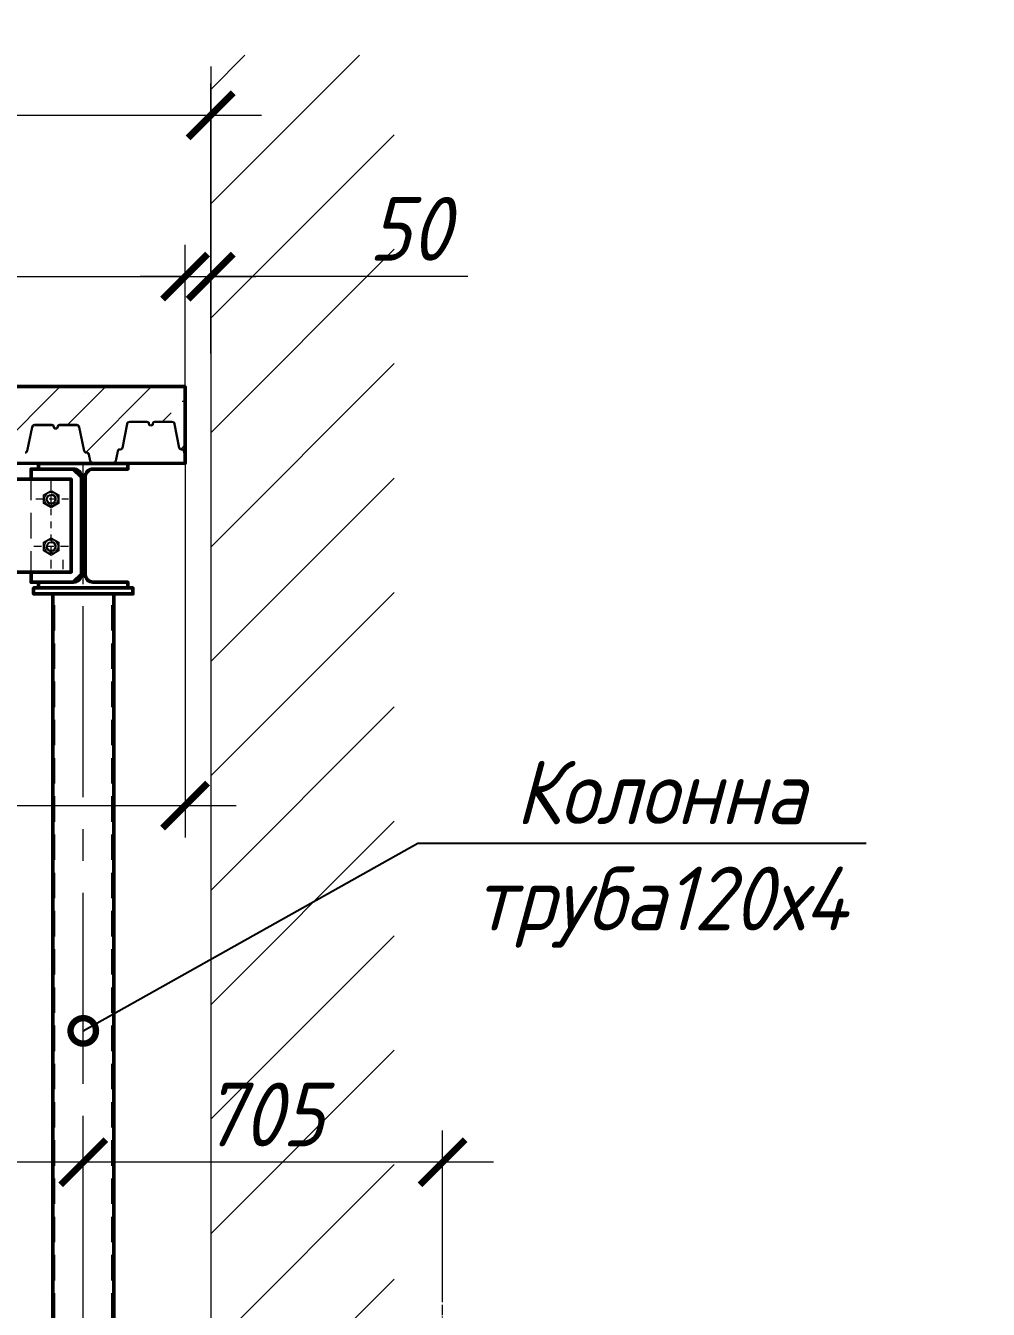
# Model space of a CAD drawing. Header units: millimetres. Extents: x 504091 to 2165846, y 135022 to 442887.
# Drawn here: x 881614 to 883502, y 256232 to 258750 of the extents above; entities that cross this region are included whole.
import ezdxf
from ezdxf import colors
from ezdxf.entities.mleader import LeaderData, LeaderLine
from ezdxf.math import Vec2, Vec3

# ---------------------------------------------------------------- set-up
doc = ezdxf.new("R2010")
doc.units = ezdxf.units.MM
for name, pattern in [('( Dashed )', [0.75, 0.5, -0.25]), ('ADSK_Линия сетки', [25, 20, -2.5, 0, -2.5]), ('CENTER2', [1.125, 0.75, -0.125, 0.125, -0.125]), ('осеваяX2', [4, 2.5, -0.5, 0.5, -0.5])]:
    doc.linetypes.add(name, pattern=pattern)
doc.layers.get('Defpoints').update_dxf_attribs({"color": 255})
for name, color, linetype in [('PDF _Геометрия', 7, 'Continuous'), ('PS_Выноски', 7, 'Continuous'), ('SGRAND', 7, 'Continuous'), ('металл', 124, 'Continuous')]:
    doc.layers.add(name, color=color, linetype=linetype)
for name, color, linetype, lineweight in [('Кровля', 214, 'Continuous', 18), ('Лестницы', 7, 'Continuous', 18), ('Оси', 165, 'осеваяX2', 13), ('Размер', 7, 'Continuous', 13), ('Размеры КР', 164, 'Continuous', 9)]:
    doc.layers.add(name, color=color, linetype=linetype, lineweight=lineweight)
doc.styles.add('GOST 2.304_new', font='isocpeur.ttf', dxfattribs={"width": 0.9, "oblique": 15})
doc.dimstyles.new('SPDS 1_50', dxfattribs={"dimscale": 50, "dimtxt": 2.5, "dimasz": 1.77, "dimexe": 1.25, "dimexo": 0.625, "dimtad": 1, "dimdec": 0, "dimrnd": 0.001, "dimzin": 9, "dimtxsty": 'GOST 2.304_new', "dimblk": 'ARCHTICK', "dimcen": 2.5, "dimdle": 2, "dimclrt": 256, "dimadec": 0, "dimazin": 2, "dimtfac": 0.75, "dimtdec": 0, "dimtmove": 1, "dimatfit": 3, "dimfxl": 0, "dimtolj": 1, "dimlwd": 9, "dimlwe": 9, "dimarcsym": 0})

# ---------------------------------------------------------------- blocks, each defined once
blk = doc.blocks.new('_ArchTick')
at = {"color": 0, "linetype": 'ByBlock', "const_width": 0.15}
blk.add_lwpolyline([(-0.5, -0.5), (0.5, 0.5)], dxfattribs=at)
blk = doc.blocks.new('*D1230')
at = {"layer": 'Defpoints', "color": 0, "lineweight": 20, "transparency": 16777216}
for p in [(881726.6, 256520.2), (881726.6, 256392.2), (882431.6, 256231.7)]:
    blk.add_point(p, dxfattribs=at)
at = {"layer": 'Размеры КР', "color": 0, "lineweight": 9, "transparency": 16777216}
for p, q in [((881726.6, 256423.5), (881726.6, 256582.7)), ((882431.6, 256263), (882431.6, 256582.7)), ((882531.6, 256520.2), (881626.6, 256520.2))]:
    blk.add_line(p, q, dxfattribs=at)
at = {"layer": 'Размеры КР', "color": 0, "lineweight": 9, "transparency": 16777216, "xscale": 88.5, "yscale": 88.5, "zscale": 88.5, "rotation": 180}
blk.add_blockref('_ArchTick', (881726.6, 256520.2), dxfattribs=at)
at = {"layer": 'Размеры КР', "color": 0, "lineweight": 9, "transparency": 16777216, "xscale": 88.5, "yscale": 88.5, "zscale": 88.5}
blk.add_blockref('_ArchTick', (882431.6, 256520.2), dxfattribs=at)
at = {"layer": 'Размеры КР', "lineweight": 20, "transparency": 16777216, "insert": (882079.1, 256613.9), "char_height": 125, "attachment_point": 5, "style": 'GOST 2.304_new'}
blk.add_mtext('\\A1;705', dxfattribs=at)
blk = doc.blocks.new('*D1231')
at = {"layer": 'Defpoints', "color": 0, "lineweight": 20, "transparency": 16777216}
for p in [(880561.6, 256520.2), (880561.6, 256332.7), (881726.6, 256336.1)]:
    blk.add_point(p, dxfattribs=at)
at = {"layer": 'Размеры КР', "color": 0, "lineweight": 9, "transparency": 16777216}
for p, q in [((880561.6, 256363.9), (880561.6, 256582.7)), ((881726.6, 256367.4), (881726.6, 256582.7)), ((881826.6, 256520.2), (880461.6, 256520.2))]:
    blk.add_line(p, q, dxfattribs=at)
at = {"layer": 'Размеры КР', "color": 0, "lineweight": 9, "transparency": 16777216, "xscale": 88.5, "yscale": 88.5, "zscale": 88.5, "rotation": 180}
blk.add_blockref('_ArchTick', (880561.6, 256520.2), dxfattribs=at)
at = {"layer": 'Размеры КР', "color": 0, "lineweight": 9, "transparency": 16777216, "xscale": 88.5, "yscale": 88.5, "zscale": 88.5}
blk.add_blockref('_ArchTick', (881726.6, 256520.2), dxfattribs=at)
at = {"layer": 'Размеры КР', "lineweight": 20, "transparency": 16777216, "insert": (881144.1, 256613.9), "char_height": 125, "attachment_point": 5, "style": 'GOST 2.304_new'}
blk.add_mtext('\\A1;1165', dxfattribs=at)
blk = doc.blocks.new('*D1278')
at = {"layer": 'Defpoints', "color": 0, "lineweight": 20, "transparency": 16777216}
for p in [(881926.4, 258257.8), (879481.6, 258011.9), (881926.4, 258011.9)]:
    blk.add_point(p, dxfattribs=at)
at = {"layer": 'Размеры КР', "color": 0, "lineweight": 9, "transparency": 16777216}
for p, q in [((879481.6, 258043.2), (879481.6, 258320.3)), ((881926.4, 258043.2), (881926.4, 258320.3)), ((879381.6, 258257.8), (882026.4, 258257.8))]:
    blk.add_line(p, q, dxfattribs=at)
at = {"layer": 'Размеры КР', "color": 0, "lineweight": 9, "transparency": 16777216, "xscale": 88.5, "yscale": 88.5, "zscale": 88.5, "rotation": 180}
blk.add_blockref('_ArchTick', (879481.6, 258257.8), dxfattribs=at)
at = {"layer": 'Размеры КР', "color": 0, "lineweight": 9, "transparency": 16777216, "xscale": 88.5, "yscale": 88.5, "zscale": 88.5}
blk.add_blockref('_ArchTick', (881926.4, 258257.8), dxfattribs=at)
at = {"layer": 'Размеры КР', "lineweight": 20, "transparency": 16777216, "insert": (880704, 258351.6), "char_height": 125, "attachment_point": 5, "style": 'GOST 2.304_new'}
blk.add_mtext('\\A1;2445', dxfattribs=at)
blk = doc.blocks.new('*D1279')
at = {"layer": 'Defpoints', "color": 0, "lineweight": 20, "transparency": 16777216}
for p in [(881976.6, 258257.8), (881976.6, 258075.4), (881926.4, 258011.9)]:
    blk.add_point(p, dxfattribs=at)
at = {"layer": 'Размеры КР', "color": 0, "lineweight": 9, "transparency": 16777216}
for p, q in [((881926.4, 258043.2), (881926.4, 258320.3)), ((881976.6, 258106.7), (881976.6, 258320.3)), ((881926.4, 258257.8), (881837.9, 258257.8)), ((881926.4, 258257.8), (881976.6, 258257.8)), ((881926.4, 258257.8), (881976.6, 258257.8)), ((881976.6, 258257.8), (882065.1, 258257.8)), ((882481.4, 258257.8), (881976.6, 258257.8))]:
    blk.add_line(p, q, dxfattribs=at)
at = {"layer": 'Размеры КР', "color": 0, "lineweight": 9, "transparency": 16777216, "xscale": 88.5, "yscale": 88.5, "zscale": 88.5}
blk.add_blockref('_ArchTick', (881926.4, 258257.8), dxfattribs=at)
at = {"layer": 'Размеры КР', "color": 0, "lineweight": 9, "transparency": 16777216, "xscale": 88.5, "yscale": 88.5, "zscale": 88.5, "rotation": 180}
blk.add_blockref('_ArchTick', (881976.6, 258257.8), dxfattribs=at)
at = {"layer": 'Размеры КР', "lineweight": 20, "transparency": 16777216, "insert": (882365.9, 258351.6), "char_height": 125, "attachment_point": 5, "style": 'GOST 2.304_new'}
blk.add_mtext('\\A1;50', dxfattribs=at)
blk = doc.blocks.new('*D1280')
at = {"layer": 'Defpoints', "color": 0, "lineweight": 20, "transparency": 16777216}
for p in [(881976.6, 258574.3), (879481.6, 258181.7), (881976.6, 258106.6)]:
    blk.add_point(p, dxfattribs=at)
at = {"layer": 'Размеры КР', "color": 0, "lineweight": 9, "transparency": 16777216}
for p, q in [((879481.6, 258213), (879481.6, 258636.8)), ((881976.6, 258137.8), (881976.6, 258636.8)), ((879381.6, 258574.3), (882076.6, 258574.3))]:
    blk.add_line(p, q, dxfattribs=at)
at = {"layer": 'Размеры КР', "color": 0, "lineweight": 9, "transparency": 16777216, "xscale": 88.5, "yscale": 88.5, "zscale": 88.5, "rotation": 180}
blk.add_blockref('_ArchTick', (879481.6, 258574.3), dxfattribs=at)
at = {"layer": 'Размеры КР', "color": 0, "lineweight": 9, "transparency": 16777216, "xscale": 88.5, "yscale": 88.5, "zscale": 88.5}
blk.add_blockref('_ArchTick', (881976.6, 258574.3), dxfattribs=at)
at = {"layer": 'Размеры КР', "lineweight": 20, "transparency": 16777216, "insert": (880729.1, 258668.1), "char_height": 125, "attachment_point": 5, "style": 'GOST 2.304_new'}
blk.add_mtext('\\A1;2495', dxfattribs=at)
blk = doc.blocks.new('*D1308')
at = {"layer": 'Defpoints', "color": 0, "lineweight": 20, "transparency": 16777216}
for p in [(881926.4, 257988.6), (880561.6, 257410.3), (881926.4, 257219.8)]:
    blk.add_point(p, dxfattribs=at)
at = {"layer": 'Размеры КР', "color": 0, "lineweight": 9, "transparency": 16777216}
for p, q in [((881926.4, 257957.4), (881926.4, 257157.3)), ((880561.6, 257379.1), (880561.6, 257157.3)), ((880461.6, 257219.8), (882026.4, 257219.8))]:
    blk.add_line(p, q, dxfattribs=at)
at = {"layer": 'Размеры КР', "color": 0, "lineweight": 9, "transparency": 16777216, "xscale": 88.5, "yscale": 88.5, "zscale": 88.5, "rotation": 180}
blk.add_blockref('_ArchTick', (880561.6, 257219.8), dxfattribs=at)
at = {"layer": 'Размеры КР', "color": 0, "lineweight": 9, "transparency": 16777216, "xscale": 88.5, "yscale": 88.5, "zscale": 88.5}
blk.add_blockref('_ArchTick', (881926.4, 257219.8), dxfattribs=at)
at = {"layer": 'Размеры КР', "lineweight": 20, "transparency": 16777216, "insert": (881244, 257313.6), "char_height": 125, "attachment_point": 5, "style": 'GOST 2.304_new'}
blk.add_mtext('\\A1;1365', dxfattribs=at)
blk = doc.blocks.new('_DotSmall')
at = {"color": 0, "linetype": 'ByBlock', "lineweight": 35, "const_width": 0.5}
blk.add_lwpolyline([(-0.0625, 0, 1), (0.0625, 0, 1)], format="xyb", close=True, dxfattribs=at)

msp = doc.modelspace()

# ---------------------------------------------------------------- hatches: boundary and pattern name
at = {"layer": 'SGRAND', "lineweight": 13}
h = msp.add_hatch(dxfattribs=at)
h.set_pattern_fill('ANSI31', color=256, scale=50)
h.set_pattern_definition([(45, (-755.24, -10306.22), (-112.253202, 112.253202), [])])
h.paths.add_polyline_path([(881976.5767, 258692.3298), (882336.6627, 258692.3298), (882336.6627, 251880.3662), (881976.5767, 251880.3662)])
at = {"layer": 'SGRAND', "lineweight": 20}
h = msp.add_hatch(dxfattribs=at)
h.set_pattern_fill('ANSI35', color=256, scale=20)
h.set_pattern_definition([(45, (-5597.09, 1716.57), (-89.802561, 89.802561), []), (45, (-5507.29, 1716.57), (-89.802561, 89.802561), [158.75, -31.75, 0, -31.75])])
h.paths.add_polyline_path([(881919.8266, 257918.9911, -0.406539202), (881916.2478, 257921.4216), (881906.8468, 257968.3223, 0.356446596), (881901.0657, 257973.0434), (881866.1782, 257973.0434, 0.414213562), (881861.7782, 257968.6434, -0.414213562), (881859.1782, 257966.0434, -0.414213562), (881856.5782, 257968.6434, 0.414213562), (881852.1782, 257973.0434), (881817.2906, 257973.0434, 0.358333834), (881811.5018, 257968.2836), (881802.1136, 257921.4467, -0.358554721), (881799.0716, 257918.9434), (881797.6515, 257918.9434, 0.358415298), (881792.8436, 257914.9889), (881790.3387, 257902.2522), (881789.1323, 257896.1179, -0.358415298), (881785.1093, 257892.8091), (881745.3342, 257892.8091, -0.358415298), (881741.3113, 257896.1179), (881738.8064, 257908.8546, 0.416227319), (881733.1202, 257912.8568, -0.406539202), (881729.5414, 257915.2872), (881720.1403, 257962.188, 0.356446596), (881714.3593, 257966.9091), (881679.4718, 257966.9091, 0.414213562), (881675.0718, 257962.5091, -0.414213562), (881672.4718, 257959.9091, -0.414213562), (881669.8718, 257962.5091, 0.414213562), (881665.4718, 257966.9091), (881630.5842, 257966.9091, 0.358333834), (881624.7954, 257962.1492), (881615.4072, 257915.3123, -0.358554721), (881612.3651, 257912.8091), (881610.9451, 257912.8091, 0.358415298), (881606.1371, 257908.8546), (881603.6323, 257896.1179, -0.358415298), (881599.6093, 257892.8091), (881557.8342, 257892.8091, -0.358415298), (881553.8113, 257896.1179), (881551.3064, 257908.8546, 0.416227319), (881545.6202, 257912.8568, -0.406539202), (881542.0414, 257915.2872), (881532.6403, 257962.188, 0.356446596), (881526.8593, 257966.9091), (881491.9718, 257966.9091, 0.414213562), (881487.5718, 257962.5091, -0.414213562), (881484.9718, 257959.9091, -0.414213562), (881482.3718, 257962.5091, 0.414213562), (881477.9718, 257966.9091), (881443.0842, 257966.9091, 0.358333834), (881437.2954, 257962.1492), (881427.9072, 257915.3123, -0.358554721), (881424.8651, 257912.8091), (881423.4451, 257912.8091, 0.358415298), (881418.6371, 257908.8546), (881416.1323, 257896.1179, -0.358415298), (881412.1093, 257892.8091), (881370.3342, 257892.8091, -0.358415298), (881366.3113, 257896.1179), (881363.8064, 257908.8546, 0.416227319), (881358.1202, 257912.8568, -0.406539202), (881354.5414, 257915.2872), (881345.1403, 257962.188, 0.356446596), (881339.3593, 257966.9091), (881304.4718, 257966.9091, 0.414213562), (881300.0718, 257962.5091, -0.414213562), (881297.4718, 257959.9091, -0.414213562), (881294.8718, 257962.5091, 0.414213562), (881290.4718, 257966.9091), (881255.5842, 257966.9091, 0.358333834), (881249.7954, 257962.1492), (881240.4072, 257915.3123, -0.358554721), (881237.3651, 257912.8091), (881235.9451, 257912.8091, 0.358415298), (881231.1371, 257908.8546), (881228.6323, 257896.1179, -0.358415298), (881224.6093, 257892.8091), (881182.8342, 257892.8091, -0.358415298), (881178.8113, 257896.1179), (881176.3064, 257908.8546, 0.416227319), (881170.6202, 257912.8568, -0.406539202), (881167.0414, 257915.2872), (881157.6403, 257962.188, 0.356446596), (881151.8593, 257966.9091), (881116.9718, 257966.9091, 0.414213562), (881112.5718, 257962.5091, -0.414213562), (881109.9718, 257959.9091, -0.414213562), (881107.3718, 257962.5091, 0.414213562), (881102.9718, 257966.9091), (881068.0695, 257966.9091, 0.358333834), (881062.2808, 257962.1492), (881052.8925, 257915.3123, -0.358554721), (881049.8505, 257912.8091), (881048.4304, 257912.8091, 0.358415298), (881043.6225, 257908.8546), (881041.1176, 257896.1179, -0.358415298), (881037.0947, 257892.8091), (880995.3195, 257892.8091, -0.358415298), (880991.2966, 257896.1179), (880988.7917, 257908.8546, 0.416227319), (880983.1055, 257912.8568, -0.406539202), (880979.5267, 257915.2872), (880970.1257, 257962.188, 0.356446596), (880964.3447, 257966.9091), (880929.4571, 257966.9091, 0.414213562), (880925.0571, 257962.5091, -0.414213562), (880922.4571, 257959.9091, -0.414213562), (880919.8571, 257962.5091, 0.414213562), (880915.4571, 257966.9091), (880880.5695, 257966.9091, 0.358333834), (880874.7808, 257962.1492), (880865.3925, 257915.3123, -0.358554721), (880862.3505, 257912.8091), (880860.9304, 257912.8091, 0.358415298), (880856.1225, 257908.8546), (880853.6176, 257896.1179, -0.358415298), (880849.5947, 257892.8091), (880807.8195, 257892.8091, -0.358415298), (880803.7966, 257896.1179), (880801.2917, 257908.8546, 0.416227319), (880795.6055, 257912.8568, -0.406539202), (880792.0267, 257915.2872), (880782.6257, 257962.188, 0.356446596), (880776.8447, 257966.9091), (880741.9571, 257966.9091, 0.414213562), (880737.5571, 257962.5091, -0.414213562), (880734.9571, 257959.9091, -0.414213562), (880732.3571, 257962.5091, 0.414213562), (880727.9571, 257966.9091), (880693.0549, 257966.9091, 0.358333834), (880687.2661, 257962.1492), (880677.8778, 257915.3123, -0.358554721), (880674.8358, 257912.8091), (880673.4157, 257912.8091, 0.358415298), (880668.6078, 257908.8546), (880666.1029, 257896.1179, -0.358415298), (880662.08, 257892.8091), (880620.3049, 257892.8091, -0.358415298), (880616.2819, 257896.1179), (880613.777, 257908.8546, 0.416227319), (880608.0909, 257912.8568, -0.406539202), (880604.5121, 257915.2872), (880595.111, 257962.188, 0.356446596), (880589.33, 257966.9091), (880554.4424, 257966.9091, 0.414213562), (880550.0424, 257962.5091, -0.414213562), (880547.4424, 257959.9091, -0.414213562), (880544.8424, 257962.5091, 0.414213562), (880540.4424, 257966.9091), (880505.5549, 257966.9091, 0.358333834), (880499.7661, 257962.1492), (880490.3778, 257915.3123, -0.358554721), (880487.3358, 257912.8091), (880485.9157, 257912.8091, 0.358415298), (880481.1078, 257908.8546), (880478.6029, 257896.1179, -0.358415298), (880474.58, 257892.8091), (880432.8049, 257892.8091, -0.358415298), (880428.7819, 257896.1179), (880426.277, 257908.8546, 0.416227319), (880420.5909, 257912.8568, -0.406539202), (880417.0121, 257915.2872), (880407.611, 257962.188, 0.356446596), (880401.83, 257966.9091), (880366.9424, 257966.9091, 0.414213562), (880362.5424, 257962.5091, -0.414213562), (880359.9424, 257959.9091, -0.414213562), (880357.3424, 257962.5091, 0.414213562), (880352.9424, 257966.9091), (880318.0402, 257966.9091, 0.358333834), (880312.2514, 257962.1492), (880302.8632, 257915.3123, -0.358554721), (880299.8211, 257912.8091), (880298.4011, 257912.8091, 0.358415298), (880293.5932, 257908.8546), (880291.0883, 257896.1179, -0.358415298), (880287.0653, 257892.8091), (880245.2902, 257892.8091, -0.358415298), (880241.2673, 257896.1179), (880238.7624, 257908.8546, 0.416227319), (880233.0762, 257912.8568, -0.406539202), (880229.4974, 257915.2872), (880220.0963, 257962.188, 0.356446596), (880214.3153, 257966.9091), (880179.4278, 257966.9091, 0.414213562), (880175.0278, 257962.5091, -0.414213562), (880172.4278, 257959.9091, -0.414213562), (880169.8278, 257962.5091, 0.414213562), (880165.4278, 257966.9091), (880130.5402, 257966.9091, 0.358333834), (880124.7514, 257962.1492), (880115.3632, 257915.3123, -0.358554721), (880112.3211, 257912.8091), (880110.9011, 257912.8091, 0.358415298), (880106.0932, 257908.8546), (880103.5883, 257896.1179, -0.358415298), (880099.5653, 257892.8091), (880057.7902, 257892.8091, -0.358415298), (880053.7673, 257896.1179), (880051.2624, 257908.8546, 0.416227319), (880045.5762, 257912.8568, -0.406539202), (880041.9974, 257915.2872), (880032.5963, 257962.188, 0.356446596), (880026.8153, 257966.9091), (879991.9278, 257966.9091, 0.414213562), (879987.5278, 257962.5091, -0.414213562), (879984.9278, 257959.9091, -0.414213562), (879982.3278, 257962.5091, 0.414213562), (879977.9278, 257966.9091), (879943.0255, 257966.9091, 0.358333834), (879937.2368, 257962.1492), (879927.8485, 257915.3123, -0.358554721), (879924.8065, 257912.8091), (879923.3864, 257912.8091, 0.358415298), (879918.5785, 257908.8546), (879916.0736, 257896.1179, -0.358415298), (879912.0507, 257892.8091), (879870.2755, 257892.8091, -0.358415298), (879866.2526, 257896.1179), (879863.7477, 257908.8546, 0.416227319), (879858.0615, 257912.8568, -0.406539202), (879854.4827, 257915.2872), (879845.0817, 257962.188, 0.356446596), (879839.3007, 257966.9091), (879804.4131, 257966.9091, 0.414213562), (879800.0131, 257962.5091, -0.414213562), (879797.4131, 257959.9091, -0.414213562), (879794.8131, 257962.5091, 0.414213562), (879790.4131, 257966.9091), (879755.5255, 257966.9091, 0.358333834), (879749.7368, 257962.1492), (879740.3485, 257915.3123, -0.358554721), (879737.3065, 257912.8091), (879735.8864, 257912.8091, 0.358415298), (879731.0785, 257908.8546), (879728.5736, 257896.1179, -0.358415298), (879724.5507, 257892.8091), (879682.7755, 257892.8091, -0.358415298), (879678.7526, 257896.1179), (879676.2477, 257908.8546, 0.416227319), (879670.5615, 257912.8568, -0.406539202), (879666.9827, 257915.2872), (879657.5817, 257962.188, 0.356446596), (879651.8007, 257966.9091), (879616.9131, 257966.9091, 0.414213562), (879612.5131, 257962.5091, -0.414213562), (879609.9131, 257959.9091, -0.414213562), (879607.3131, 257962.5091, 0.414213562), (879602.9131, 257966.9091), (879568.0109, 257966.9091, 0.358333834), (879562.2221, 257962.1492), (879552.8338, 257915.3123, -0.358554721), (879549.7918, 257912.8091), (879548.3717, 257912.8091, 0.358415298), (879543.5638, 257908.8546), (879541.0589, 257896.1179, -0.358415298), (879537.036, 257892.8091), (879495.2609, 257892.8091, -0.358415298), (879491.2379, 257896.1179), (879488.7331, 257908.8546, 0.416227319), (879483.0469, 257912.8568, -0.120533483), (879481.5767, 257912.9513), (879481.5767, 258041.9091), (881926.4004, 258041.9091), (881926.4004, 257910.4758), (881925.5128, 257914.9889, 0.416227319)])

# ---------------------------------------------------------------- linework, layer by layer
at = {"layer": 'PDF _Геометрия', "lineweight": 9}
for points in [[(881726.4554, 258028.8364), (881726.4554, 258028.8364)], [(881624.0451, 257819.149), (881624.0451, 257869.0847)], [(881663.6127, 257839.4618), (881663.6127, 257856.6008)], [(881702.9687, 257678.229), (881702.9687, 257856.3892)], [(881646.897, 257821.265), (881633.7783, 257821.265)], [(881653.2447, 257821.265), (881653.2447, 257821.265)], [(881653.4563, 257821.265), (881653.6679, 257819.3606), (881653.6679, 257819.149)], [(881654.0911, 257818.0911), (881654.3027, 257817.4563), (881654.7259, 257816.3984)], [(881671.8648, 257821.265), (881659.3809, 257821.265)], [(881663.6127, 257833.3257), (881663.6127, 257833.3257)], [(881665.517, 257830.9982), (881665.3054, 257830.9982), (881663.6127, 257831.2098)], [(881663.6127, 257814.494), (881663.6127, 257826.9779)], [(881668.2677, 257829.9402), (881667.2098, 257830.575), (881666.575, 257830.7866)], [(881670.5952, 257828.0359), (881670.3836, 257828.4591), (881669.1141, 257829.3054)], [(881672.4996, 257825.7084), (881671.6532, 257826.9779), (881671.4416, 257827.4011)], [(881672.4996, 257817.0331), (881673.1343, 257818.0911), (881673.1343, 257818.9375)], [(881673.3459, 257822.9577), (881673.1343, 257823.5925), (881672.7111, 257824.862)], [(881673.3459, 257819.7838), (881673.3459, 257819.9954), (881673.5575, 257821.8997)], [(881678.2125, 257821.265), (881678.2125, 257821.265)], [(881697.4674, 257821.265), (881684.3487, 257821.265)], [(881624.0451, 257744.2456), (881624.0451, 257794.1812)], [(881655.3606, 257815.552), (881656.207, 257814.2824), (881656.6302, 257814.0708)], [(881657.4765, 257813.2245), (881657.6881, 257813.0129), (881659.1693, 257812.1665)], [(881660.0156, 257811.9549), (881661.0736, 257811.5317), (881661.92, 257811.3202)], [(881662.9779, 257811.1086), (881664.8823, 257811.3202)], [(881663.6127, 257808.3579), (881663.6127, 257808.3579)], [(881663.6127, 257789.5262), (881663.6127, 257802.0101)], [(881665.9402, 257811.5317), (881666.575, 257811.7433), (881667.8445, 257812.1665)], [(881668.6909, 257812.5897), (881669.9605, 257813.4361), (881670.172, 257813.8593)], [(881671.0184, 257814.494), (881671.23, 257814.7056), (881672.0764, 257816.1868)], [(881663.6127, 257783.1785), (881663.6127, 257783.1785)], [(881663.6127, 257764.5584), (881663.6127, 257777.0423)], [(881663.6127, 257758.2106), (881663.6127, 257758.2106)], [(881663.6127, 257739.5906), (881663.6127, 257752.0745)], [(881624.0451, 257669.3421), (881624.0451, 257719.2778)], [(881644.781, 257728.1646), (881629.5464, 257728.1646)], [(881651.1288, 257728.1646), (881651.1288, 257728.1646)], [(881653.4563, 257728.1646), (881653.6679, 257726.2603), (881653.6679, 257726.0487)], [(881654.0911, 257725.2023), (881654.3027, 257724.5676), (881654.7259, 257723.298)], [(881655.3606, 257722.4517), (881656.207, 257721.3937), (881656.6302, 257720.9705)], [(881669.7489, 257728.1646), (881657.2649, 257728.1646)], [(881657.4765, 257720.3357), (881657.6881, 257720.1241), (881659.1693, 257719.2778)], [(881660.0156, 257718.8546), (881661.0736, 257718.4314), (881661.92, 257718.4314)], [(881662.9779, 257718.2198), (881664.8823, 257718.2198)], [(881665.517, 257737.8978), (881665.3054, 257738.1094), (881663.6127, 257738.1094)], [(881663.6127, 257733.2428), (881663.6127, 257733.2428)], [(881663.6127, 257714.6228), (881663.6127, 257727.1067)], [(881665.9402, 257718.4314), (881666.575, 257718.643), (881667.8445, 257719.2778)], [(881668.2677, 257736.8399), (881667.2098, 257737.4747), (881666.575, 257737.6863)], [(881668.6909, 257719.701), (881669.9605, 257720.5473), (881670.172, 257720.7589)], [(881670.5952, 257735.1472), (881670.3836, 257735.5703), (881669.1141, 257736.4167)], [(881671.0184, 257721.6053), (881671.23, 257721.8169), (881672.0764, 257723.0864)], [(881672.4996, 257732.8196), (881671.6532, 257734.0892), (881671.4416, 257734.3008)], [(881672.4996, 257723.9328), (881673.1343, 257725.2023), (881673.1343, 257725.8371)], [(881673.3459, 257729.8574), (881673.1343, 257730.7037), (881672.7111, 257731.7617)], [(881673.3459, 257726.8951), (881673.5575, 257728.7994)], [(881676.0966, 257728.1646), (881676.0966, 257728.1646)], [(881697.4674, 257728.1646), (881682.2328, 257728.1646)], [(881663.6127, 257708.275), (881663.6127, 257708.275)], [(881663.6127, 257684.9999), (881663.6127, 257702.1388)], [(881686.4646, 257702.3504), (881686.4646, 257683.5188)], [(881726.4554, 257654.1075), (881726.4554, 257704.0432)], [(881786.5475, 257635.2759), (881666.575, 257635.2759)]]:
    msp.add_lwpolyline(points, dxfattribs=at)
for points in [[(881678.4241, 257812.5897), (881663.6127, 257803.9144), (881648.5897, 257812.5897), (881648.5897, 257829.9402), (881663.6127, 257838.4039), (881678.4241, 257829.9402)], [(881678.4241, 257719.4894), (881663.6127, 257710.8141), (881648.5897, 257719.4894), (881648.5897, 257736.8399), (881663.6127, 257745.5151), (881678.4241, 257736.8399)]]:
    msp.add_lwpolyline(points, close=True, dxfattribs=at)
at = {"layer": 'PDF _Геометрия', "lineweight": 25}
for centre, radius in [((881663.7186, 257821.3709), 13.8592), ((881663.7185, 257821.3707), 8.5695), ((881663.7186, 257728.2705), 13.8592), ((881663.7185, 257728.2704), 8.5695)]:
    msp.add_circle(centre, radius, dxfattribs=at)
at = {"layer": 'PS_Выноски', "lineweight": 13, "ltscale": 50}
msp.add_line((881976.5767, 258670.3298), (881976.5767, 251865.3842), dxfattribs=at)
at = {"layer": 'Кровля'}
for points in [[(881924.438, 257910.5054), (881923.5504, 257915.0185, 0.358415298), (881920.7049, 257917.3589), (881919.2848, 257917.3589, -0.358297978), (881914.2811, 257921.4727), (881904.8928, 257968.3097, 0.358550981), (881901.0657, 257971.4589), (881866.1782, 257971.4589, 0.414213562), (881863.7782, 257969.0589, -0.414213562), (881859.1782, 257964.4589, -0.414213562), (881854.5782, 257969.0589, 0.414213562), (881852.1782, 257971.4589), (881817.2906, 257971.4589, 0.358550981), (881813.4636, 257968.3097), (881804.0753, 257921.4727, -0.358297978), (881799.0716, 257917.3589), (881797.6515, 257917.3589, 0.358415298), (881794.806, 257915.0185), (881792.3011, 257902.2818), (881791.0947, 257896.1475, -0.358415298), (881785.1093, 257891.2246), (881745.3342, 257891.2246, -0.358415298), (881739.3489, 257896.1475), (881736.844, 257908.8842, 0.358415298), (881733.9985, 257911.2246), (881732.5784, 257911.2246, -0.358297978), (881727.5747, 257915.3384), (881718.1864, 257962.1753, 0.358550981), (881714.3593, 257965.3246), (881679.4718, 257965.3246, 0.414213562), (881677.0718, 257962.9246, -0.414213562), (881672.4718, 257958.3246, -0.414213562), (881667.8718, 257962.9246, 0.414213562), (881665.4718, 257965.3246), (881630.5842, 257965.3246, 0.358550981), (881626.7571, 257962.1753), (881617.3689, 257915.3384, -0.358297978), (881612.3651, 257911.2246)], [(881926.4004, 257910.8914), (881925.5128, 257915.4045, 0.358415298), (881920.7049, 257919.3589), (881919.2848, 257919.3589, -0.358554721), (881916.2428, 257921.8622), (881906.8545, 257968.6991, 0.358333834), (881901.0657, 257973.4589), (881866.1782, 257973.4589, 0.414213562), (881861.7782, 257969.0589, -0.414213562), (881859.1782, 257966.4589, -0.414213562), (881856.5782, 257969.0589, 0.414213562), (881852.1782, 257973.4589), (881817.2906, 257973.4589, 0.358333834), (881811.5018, 257968.6991), (881802.1136, 257921.8622, -0.358554721), (881799.0716, 257919.3589), (881797.6515, 257919.3589, 0.358415298), (881792.8436, 257915.4045), (881790.3387, 257902.6678), (881789.1323, 257896.5334, -0.358415298), (881785.1093, 257893.2246), (881745.3342, 257893.2246, -0.358415298), (881741.3113, 257896.5334), (881738.8064, 257909.2701, 0.358415298), (881733.9985, 257913.2246), (881732.5784, 257913.2246, -0.358554721), (881729.5364, 257915.7279), (881720.1481, 257962.5648, 0.358333834), (881714.3593, 257967.3246), (881679.4718, 257967.3246, 0.414213562), (881675.0718, 257962.9246, -0.414213562), (881672.4718, 257960.3246, -0.414213562), (881669.8718, 257962.9246, 0.414213562), (881665.4718, 257967.3246), (881630.5842, 257967.3246, 0.358333834), (881624.7954, 257962.5648), (881615.4072, 257915.7279, -0.358554721), (881612.3651, 257913.2246)]]:
    msp.add_lwpolyline(points, format="xyb", dxfattribs=at)
at = {"layer": 'Лестницы', "color": 5, "linetype": '( Dashed )', "lineweight": 9, "ltscale": 100}
for p, q in [((881670.5612, 254863.2759), (881670.5612, 257635.2759)), ((881782.5612, 254863.2759), (881782.5612, 257635.2759))]:
    msp.add_line(p, q, dxfattribs=at)
at = {"layer": 'металл', "lineweight": 50, "ltscale": 500}
for p, q in [((881666.5612, 254863.2759), (881666.5612, 257635.2759)), ((881786.5612, 254863.2759), (881786.5612, 257635.2759))]:
    msp.add_line(p, q, dxfattribs=at)
for points in [[(879537.331, 257891.9366), (881926.4004, 257891.1042), (881926.4004, 258041.9091), (879481.5767, 258041.9091), (879481.5767, 257891.0902)], [(881624.0451, 257860.1978), (881624.0451, 257860.1978), (881624.0451, 257880.0874), (881706.989, 257880.0874), (881723.07, 257864.2181), (881723.07, 257674.2088), (881706.989, 257658.1278), (881624.0451, 257658.1278), (881624.0451, 257678.229), (881624.0451, 257678.229)], [(881639.0681, 257880.0874), (881706.989, 257880.0874), (881639.0681, 257880.0874), (881639.0681, 257891.0902), (881814.0544, 257891.0902), (881814.0544, 257880.0874), (881745.9219, 257880.0874), (881814.0544, 257880.0874)], [(881622.9871, 257860.1978), (881702.9688, 257860.1978), (881702.9688, 257678.229), (881624.0451, 257678.229)], [(881814.0544, 257658.1278), (881745.9219, 257658.1278), (881814.0544, 257658.1278), (881814.0544, 257647.125), (881639.0681, 257647.125), (881639.0681, 257658.1278), (881706.989, 257658.1278), (881639.0681, 257658.1278)]]:
    msp.add_lwpolyline(points, dxfattribs=at)
for points in [[(881702.9688, 257860.1978), (881543.0055, 257860.1978), (881543.0055, 257678.229), (881702.9688, 257678.229)], [(881723.07, 257674.2088), (881723.07, 257864.2181)], [(881730.0525, 257674.2088), (881730.0525, 257864.2181)], [(881629.1233, 257647.125), (881823.9992, 257647.125), (881823.9992, 257635.2759), (881629.1233, 257635.2759)], [(881823.9992, 257647.125), (881629.1233, 257647.125), (881629.1233, 257635.2759), (881823.9992, 257635.2759)]]:
    msp.add_lwpolyline(points, close=True, dxfattribs=at)
for centre, start, end in [((881707.0947, 257864.3237), 0.0004845, 89.9995156), ((881746.0278, 257864.3237), 90.0004844, 179.9995155), ((881707.0947, 257674.3147), 270.0004844, 359.9995155), ((881746.0278, 257674.3147), 180.0004845, 269.9995156)]:
    msp.add_arc(centre, 15.9753, start, end, dxfattribs=at)
at = {"layer": 'Оси', "linetype": 'CENTER2', "ltscale": 500}
msp.add_line((881726.5612, 254423.7552), (881726.5612, 257891.125), dxfattribs=at)
at = {"layer": 'Оси', "linetype": 'ADSK_Линия сетки'}
msp.add_line((882431.5767, 251150.2371), (882431.5767, 256386.0222), dxfattribs=at)

# ---------------------------------------------------------------- dimensions: what is measured, and where the dimension line sits
at = {"layer": 'Размеры КР', "lineweight": 20}
for base, p1, p2, picture, middle in [((881976.5767, 258574.3336), (879481.5767, 258181.7404), (881976.5767, 258106.5507), '*D1280', (880729.0767, 258668.0836)), ((881926.4004, 258257.8217), (879481.5767, 258011.9091), (881926.4004, 258011.9091), '*D1278', (880703.9885, 258351.5717)), ((881926.4004, 257219.8409), (880561.5767, 257410.3256), (881926.4004, 257988.6156), '*D1308', (881243.9885, 257313.5909)), ((880561.5767, 256520.1933), (881726.5612, 256336.1224), (880561.5767, 256332.6779), '*D1231', (881144.069, 256613.9433)), ((881726.5612, 256520.1933), (882431.5767, 256231.7219), (881726.5612, 256392.2006), '*D1230', (882079.069, 256613.9433))]:
    dim = msp.add_linear_dim(base=base, p1=p1, p2=p2, dimstyle='SPDS 1_50', dxfattribs=at)
    dim.commit()
    dim.dimension.update_dxf_attribs({"geometry": picture, "text_midpoint": middle})
dim = msp.add_linear_dim(base=(881976.5767, 258257.8217), p1=(881926.4004, 258011.9091), p2=(881976.5767, 258075.4147), dimstyle='SPDS 1_50', dxfattribs=at)
dim.commit()
dim.dimension.update_dxf_attribs({"geometry": '*D1279', "text_midpoint": (882365.8587, 258265.5188), "dimtype": 160})

# ---------------------------------------------------------------- leaders
at = {"layer": 'Размер', "ltscale": 20}
ml = msp.add_multileader_mtext('Standard', dxfattribs=at)
ml.set_content('\\A1;Колонна\\Pтруба120х4', color=256, style='GOST 2.304_new')
ml.set_leader_properties()
ml.set_arrow_properties(name='DOTSMALL')
ml.build(insert=Vec2(0, 0))
ml.multileader.update_dxf_attribs({"text_left_attachment_type": 6, "text_right_attachment_type": 6, "dogleg_length": 1, "arrow_head_size": 100})
ctx = ml.context
ctx.base_point, ctx.char_height, ctx.arrow_head_size, ctx.landing_gap_size, ctx.plane_origin = Vec3(882403.3562, 257145.9723), 125, 100, 0, Vec3(862243.802, 403288.1426)
ctx.left_attachment, ctx.right_attachment, ctx.text_align_type = 6, 6, 1
notes = []
notes.append((ctx, [(1, (1, 1, 0), (882383.3562, 257145.9723), (1, 0), 20, [(0, [(881726.5612, 256777.8606)], 0, [])])]))
ctx.mtext.insert, ctx.mtext.rotation, ctx.mtext.width, ctx.mtext.alignment, ctx.mtext.flow_direction = Vec3(882859.0694, 257308.4723), 6.283185307, 1286.674802, 2, 5
for ctx, leaders in notes:
    for number, flags, end, landing, length, lines in leaders:
        leader = LeaderData()
        leader.index, (leader.has_last_leader_line, leader.has_dogleg_vector, leader.attachment_direction) = number, flags
        leader.last_leader_point, leader.dogleg_vector, leader.dogleg_length = Vec3(end), Vec3(landing), length
        for number, points, colour, breaks in lines:
            line = LeaderLine()
            line.index, line.vertices, line.color, line.breaks = number, Vec3.list(points), colors.encode_raw_color(colour), breaks
            leader.lines.append(line)
        ctx.leaders.append(leader)

doc.saveas('drawing.dxf')
